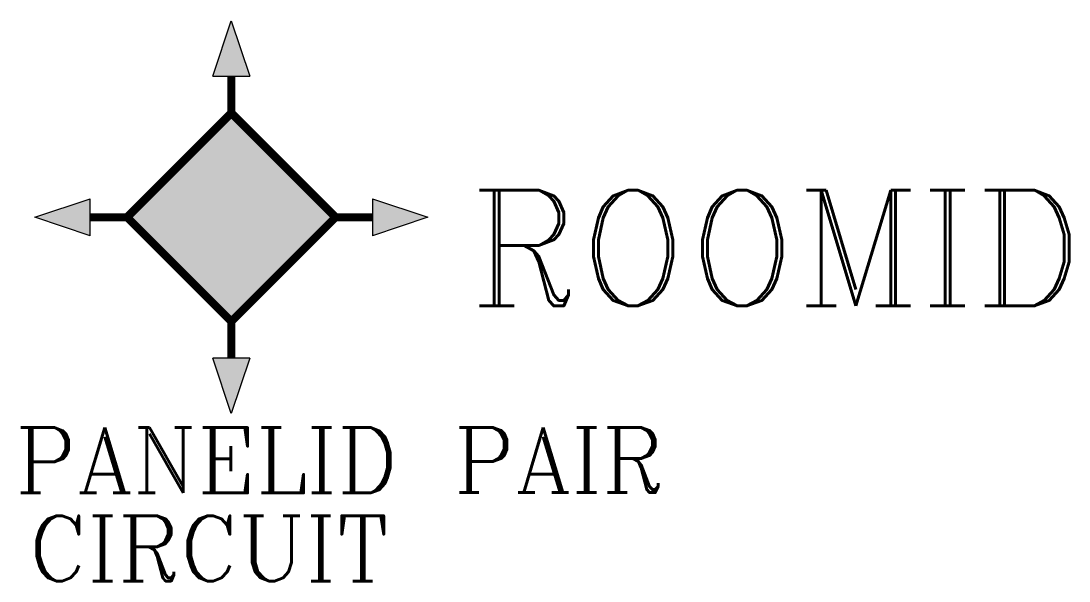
# Model space of a CAD drawing. Header units: inches. Extents: x -19.3 to 77, y -33.4 to 18.
import ezdxf
from ezdxf.enums import TextEntityAlignment as Align

# ---------------------------------------------------------------- set-up
doc = ezdxf.new("R2010")
doc.units = ezdxf.units.IN
doc.header["$LTSCALE"] = 48
doc.header["$MEASUREMENT"] = 0
doc.styles.add('ROMANC', font='COMPLEX.SHX')
doc.styles.add('WSNotes', font='complex.shx', dxfattribs={"height": 18})

msp = doc.modelspace()

# ---------------------------------------------------------------- hatches: boundary and pattern name
for points in [[(-1.693, 12.965), (0, 18.045), (1.693, 12.965)], [(-9.578, 0), (0, -9.578), (9.578, 0), (0, 9.578)], [(-18.045, 0), (-12.965, 1.693), (-12.965, -1.693)], [(12.965, 1.693), (18.045, 0), (12.965, -1.693)], [(0, -18.045), (-1.693, -12.965), (1.693, -12.965)]]:
    msp.add_hatch(color=256).paths.add_polyline_path(points)

# ---------------------------------------------------------------- linework, layer by layer
for p, q in [((-1.693, 12.965), (0, 18.045)), ((0, 18.045), (1.693, 12.965)), ((-1.693, 12.965), (1.693, 12.965)), ((-18.045, 0), (-12.965, 1.693)), ((-12.965, -1.693), (-12.965, 1.693)), ((12.965, 1.693), (18.045, 0)), ((12.965, 1.693), (12.965, -1.693)), ((-12.965, -1.693), (-18.045, 0)), ((18.045, 0), (12.965, -1.693)), ((0, -18.045), (-1.693, -12.965)), ((1.693, -12.965), (-1.693, -12.965)), ((1.693, -12.965), (0, -18.045))]:
    msp.add_line(p, q)
at = {"linetype": 'Continuous', "const_width": 0.75}
for points in [[(0, 12.965), (0, 9.578)], [(-9.578, 0), (-12.965, 0)], [(12.965, 0), (9.578, 0)], [(0, -9.578), (0, -12.965)]]:
    msp.add_lwpolyline(points, dxfattribs=at)
msp.add_lwpolyline([(-9.578, 0), (0, -9.578), (9.578, 0), (0, 9.578)], close=True, dxfattribs=at)
at = {"const_width": 0.423}
msp.add_lwpolyline([(9.578, 0), (0, 9.578), (-9.578, 0), (0, -9.578)], close=True, dxfattribs=at)
msp.add_lwpolyline([(12.965, 0), (9.578, 0)], dxfattribs=at)

# ---------------------------------------------------------------- texts
at = {"style": 'WSNotes', "flags": 1}
msp.add_attdef('ROOMID', (21.893, -8.147), '', height=10.625, dxfattribs=at)
at = {"style": 'ROMANC'}
for tag, p in [('PANELID', (-2.234, -19.331)), ('CIRCUIT', (-2.061, -27.436))]:
    msp.add_attdef(tag, text='', height=6, dxfattribs=at).set_placement(p, align=Align.TOP_CENTER)
msp.add_attdef('PAIR', (20.443, -25.312), '', height=6, dxfattribs=at)

doc.saveas('drawing.dxf')
